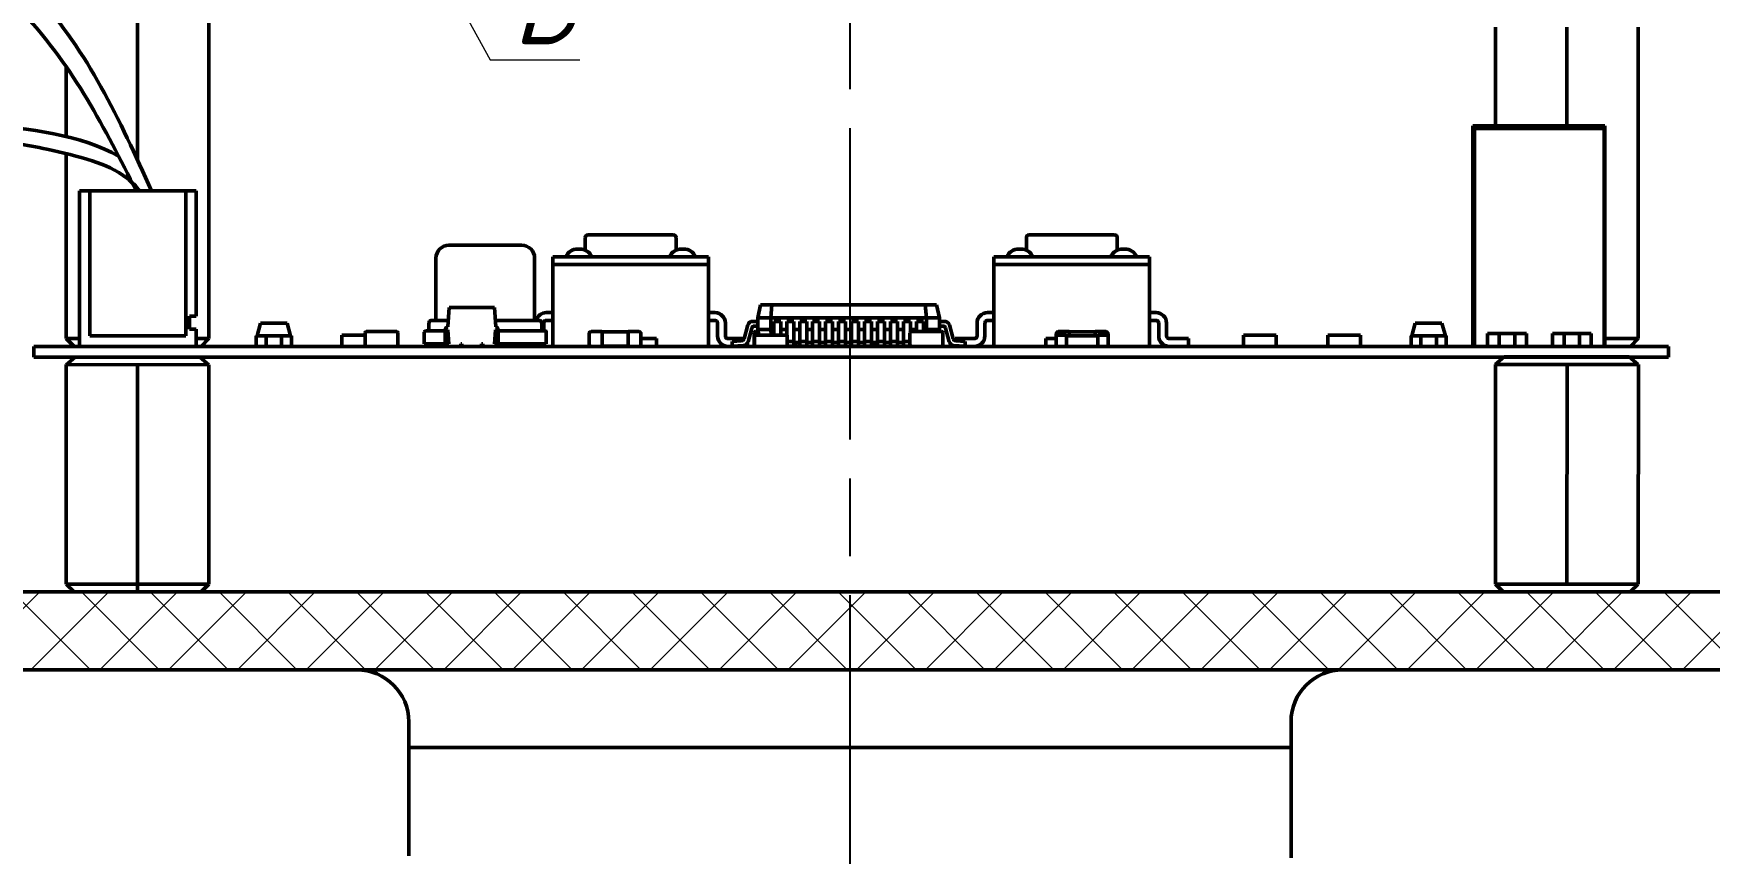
# Model space of a CAD drawing. Header units: inches. Extents: x -14 to 5184, y -66 to 1689.
# Drawn here: x 2656.2 to 2720.8, y 699.7 to 731.3 of the extents above; entities that cross this region are included whole.
import ezdxf
from ezdxf import colors
from ezdxf.entities.mleader import LeaderData, LeaderLine
from ezdxf.math import Vec2, Vec3

# ---------------------------------------------------------------- set-up
doc = ezdxf.new("R2010")
doc.units = ezdxf.units.IN
doc.header["$MEASUREMENT"] = 0
doc.linetypes.add('ACAD_ISO08W100', pattern=[36, 24, -3, 6, -3])
for name, color, linetype, lineweight in [('Видимые тонкие (ГОСТ)', 7, 'Continuous', 25), ('Видимый контур (ГОСТ)', 7, 'Continuous', 50), ('Осевая линия (ГОСТ)', 7, 'ACAD_ISO08W100', 25), ('Размер (ГОСТ)', 7, 'Continuous', 25), ('Штриховка (ГОСТ)', 7, 'Continuous', 18)]:
    doc.layers.add(name, color=color, linetype=linetype, lineweight=lineweight)
doc.styles.add('Standart 3.0', font='gost_b.ttf', dxfattribs={"oblique": 15, "height": 3})
doc.dimstyles.new('Обычный (ГОСТ)', dxfattribs={"dimscale": 0.5, "dimtxt": 3.5, "dimasz": 3.5, "dimexe": 1, "dimexo": 0, "dimgap": 0.5, "dimtad": 1, "dimrnd": 1e-08, "dimtxsty": 'Standart 3.0', "dimblk": 'Filled-1', "dimblk1": 'Filled-1', "dimblk2": 'Filled-1', "dimcen": 0.09, "dimdle": 15, "dimclrd": 256, "dimclre": 256, "dimclrt": 256, "dimazin": 2, "dimtfac": 0.714286, "dimtmove": 0, "dimatfit": 3, "dimfxl": 1, "dimtolj": 1, "dimlwd": 25, "dimlwe": 25, "dimarcsym": 0})

# ---------------------------------------------------------------- blocks, each defined once
blk = doc.blocks.new('Filled-1')
at = {"color": 0}
for p, q in [((0, 0), (-1, 0.143)), ((-1, 0.143), (-1, -0.143)), ((-1, 0), (0, 0)), ((-1, -0.143), (0, 0))]:
    blk.add_line(p, q, dxfattribs=at)
at = {"color": 0, "flags": 128}
blk.add_lwpolyline([(-1, -0.143), (0, 0), (-1, 0.143), (-1, -0.143)], dxfattribs=at)
at = {"color": 0}
blk.add_solid([(-1, -0.143), (0, 0), (-1, 0.143), (-1, -0.143)], dxfattribs=at)
blk = doc.blocks.new('*D135')
at = {"layer": 'Размер (ГОСТ)', "lineweight": 25, "ltscale": 0.5, "transparency": 16777216}
for p, q in [((2677.696, 772.71), (2557.328, 772.71)), ((2557.828, 669.57), (2557.828, 770.96)), ((2677.696, 667.82), (2557.328, 667.82))]:
    blk.add_line(p, q, dxfattribs=at)
at = {"layer": 'Размер (ГОСТ)', "lineweight": 25, "ltscale": 0.5, "transparency": 16777216, "xscale": 1.75, "yscale": 1.75, "zscale": 1.75}
for p, rotation in [((2557.828, 772.71), 90), ((2557.828, 667.82), 270)]:
    blk.add_blockref('Filled-1', p, dxfattribs=dict(at, rotation=rotation))
at = {"layer": 'Размер (ГОСТ)', "ltscale": 0.5, "transparency": 16777216, "insert": (2555.775, 720.265), "char_height": 3, "attachment_point": 5, "rotation": 90, "style": 'Standart 3.0'}
blk.add_mtext('\\A1;{\\fGOST type B|b0|i0|c204|p0;105}%%P{\\fGOST type B|b0|i0|c204|p0;0,2}', dxfattribs=at)

msp = doc.modelspace()

# ---------------------------------------------------------------- hatches: boundary and pattern name
at = {"layer": 'Штриховка (ГОСТ)', "ltscale": 0.5}
h = msp.add_hatch(dxfattribs=at)
h.set_pattern_fill('ANSI37', color=256, scale=15)
h.set_pattern_definition([(45, (-764.6716, -51.7324), (-1.3258252, 1.3258252), []), (135, (-764.6716, -51.7324), (-1.3258252, -1.3258252), [])])
edge = h.paths.add_edge_path()
edge.add_spline(control_points=[(2640.9551, 706.8202), (2640.786, 707.139), (2640.2853, 708.1094), (2640.8354, 709.1323), (2641.2053, 709.8202)], knot_values=[0, 0, 0, 0, 1.0405307, 3.1768806, 3.1768806, 3.1768806, 3.1768806], degree=3, periodic=0)
edge.add_line((2641.2053, 709.8202), (2639.599, 709.8202))
edge.add_line((2639.599, 709.8202), (2625.6968, 709.8202))
edge.add_line((2625.6968, 709.8202), (2625.6968, 721.3202))
edge.add_line((2625.6968, 721.3202), (2622.8787, 721.3202))
edge.add_line((2622.8787, 721.3202), (2622.8787, 720.3751))
edge.add_line((2622.8787, 720.3751), (2622.6968, 720.3751))
edge.add_line((2622.6968, 720.3751), (2622.6968, 706.8202))
edge.add_line((2622.6968, 706.8202), (2623.0164, 706.8202))
edge.add_ellipse((2623.4569, 703.8527), major_axis=(0.5083, 2.9567), ratio=0.9999874, start_angle=9.807636, end_angle=18.197853, ccw=False)
edge.add_line((2623.4541, 706.8527), (2633.2041, 706.8618))
edge.add_line((2633.2041, 706.8618), (2639.599, 706.8202))
edge.add_line((2639.599, 706.8202), (2640.9551, 706.8202))
edge = h.paths.add_edge_path()
edge.add_line((2752.6968, 744.8053), (2749.6968, 744.8053))
edge.add_line((2749.6968, 744.8053), (2749.6968, 709.8202))
edge.add_line((2749.6968, 709.8202), (2651.1901, 709.8202))
edge.add_line((2651.1901, 709.8202), (2649.1853, 709.8202))
edge.add_spline(control_points=[(2649.1853, 709.8202), (2649.2533, 709.6937), (2649.3214, 709.5672), (2649.3864, 709.4408)], knot_values=[0, 0, 0, 0, 0.3929016, 0.3929016, 0.3929016, 0.3929016], degree=3, periodic=0)
edge.add_spline(control_points=[(2649.3864, 709.4408), (2649.4841, 709.2513), (2649.575, 709.0621), (2649.6494, 708.8737)], knot_values=[0.3929016, 0.3929016, 0.3929016, 0.3929016, 0.982254, 0.982254, 0.982254, 0.982254], degree=3, periodic=0)
edge.add_spline(control_points=[(2649.7201, 708.6785), (2649.6988, 708.7435), (2649.6751, 708.8085), (2649.6494, 708.8737)], knot_values=[0.982254, 0.982254, 0.982254, 0.982254, 1.1861158, 1.1861158, 1.1861158, 1.1861158], degree=3, periodic=0)
edge.add_spline(control_points=[(2649.7201, 708.6785), (2649.7399, 708.6183), (2649.7576, 708.5582), (2649.7729, 708.4982)], knot_values=[1.1861158, 1.1861158, 1.1861158, 1.1861158, 1.3751556, 1.3751556, 1.3751556, 1.3751556], degree=3, periodic=0)
edge.add_spline(control_points=[(2649.7729, 708.4982), (2649.7875, 708.4412), (2649.7998, 708.3844), (2649.8098, 708.3276)], knot_values=[1.3751556, 1.3751556, 1.3751556, 1.3751556, 1.5546526, 1.5546526, 1.5546526, 1.5546526], degree=3, periodic=0)
edge.add_spline(control_points=[(2649.8258, 708.2185), (2649.8215, 708.2548), (2649.8161, 708.2912), (2649.8098, 708.3276)], knot_values=[1.5546526, 1.5546526, 1.5546526, 1.5546526, 1.6698318, 1.6698318, 1.6698318, 1.6698318], degree=3, periodic=0)
edge.add_spline(control_points=[(2649.8344, 708.1257), (2649.8323, 708.1566), (2649.8295, 708.1876), (2649.8258, 708.2185)], knot_values=[1.6698318, 1.6698318, 1.6698318, 1.6698318, 1.768117, 1.768117, 1.768117, 1.768117], degree=3, periodic=0)
edge.add_spline(control_points=[(2649.838, 708.0333), (2649.8376, 708.064), (2649.8364, 708.0949), (2649.8344, 708.1257)], knot_values=[1.768117, 1.768117, 1.768117, 1.768117, 1.8662827, 1.8662827, 1.8662827, 1.8662827], degree=3, periodic=0)
edge.add_spline(control_points=[(2649.8363, 707.9411), (2649.8378, 707.9718), (2649.8383, 708.0025), (2649.838, 708.0333)], knot_values=[1.8662827, 1.8662827, 1.8662827, 1.8662827, 1.9643858, 1.9643858, 1.9643858, 1.9643858], degree=3, periodic=0)
edge.add_spline(control_points=[(2649.8291, 707.849), (2649.8324, 707.8797), (2649.8348, 707.9104), (2649.8363, 707.9411)], knot_values=[1.9643858, 1.9643858, 1.9643858, 1.9643858, 2.0627335, 2.0627335, 2.0627335, 2.0627335], degree=3, periodic=0)
edge.add_spline(control_points=[(2649.8164, 707.7594), (2649.8176, 707.7664), (2649.8226, 707.7962), (2649.8266, 707.8261), (2649.8291, 707.849)], knot_values=[2.0627335, 2.0627335, 2.0627335, 2.0627335, 2.0851532, 2.1587696, 2.1587696, 2.1587696, 2.1587696], degree=3, periodic=0)
edge.add_spline(control_points=[(2649.7972, 707.6662), (2649.8046, 707.6972), (2649.811, 707.7283), (2649.8164, 707.7594)], knot_values=[2.1587696, 2.1587696, 2.1587696, 2.1587696, 2.2588995, 2.2588995, 2.2588995, 2.2588995], degree=3, periodic=0)
edge.add_spline(control_points=[(2649.7972, 707.6662), (2649.7882, 707.6279), (2649.7777, 707.5897), (2649.7659, 707.5515)], knot_values=[2.2588995, 2.2588995, 2.2588995, 2.2588995, 2.3826602, 2.3826602, 2.3826602, 2.3826602], degree=3, periodic=0)
edge.add_spline(control_points=[(2649.7659, 707.5515), (2649.7497, 707.4988), (2649.7312, 707.4462), (2649.7108, 707.3937)], knot_values=[2.3826602, 2.3826602, 2.3826602, 2.3826602, 2.5533905, 2.5533905, 2.5533905, 2.5533905], degree=3, periodic=0)
edge.add_spline(control_points=[(2649.7108, 707.3937), (2649.6899, 707.3398), (2649.667, 707.2861), (2649.6427, 707.2324)], knot_values=[2.5533905, 2.5533905, 2.5533905, 2.5533905, 2.7284314, 2.7284314, 2.7284314, 2.7284314], degree=3, periodic=0)
edge.add_spline(control_points=[(2649.6427, 707.2324), (2649.6125, 707.1658), (2649.5801, 707.0993), (2649.5464, 707.0329)], knot_values=[2.7284314, 2.7284314, 2.7284314, 2.7284314, 2.9454271, 2.9454271, 2.9454271, 2.9454271], degree=3, periodic=0)
edge.add_spline(control_points=[(2649.5464, 707.0329), (2649.5105, 706.962), (2649.4731, 706.8911), (2649.4355, 706.8202)], knot_values=[2.9454271, 2.9454271, 2.9454271, 2.9454271, 3.1768806, 3.1768806, 3.1768806, 3.1768806], degree=3, periodic=0)
edge.add_line((2649.4355, 706.8202), (2651.1901, 706.8202))
edge.add_line((2651.1901, 706.8202), (2722.4055, 706.8202))
edge.add_line((2722.4055, 706.8202), (2722.4055, 706.8316))
edge.add_line((2722.4055, 706.8316), (2732.1555, 706.8336))
edge.add_line((2732.1555, 706.8336), (2742.1555, 706.8271))
edge.add_line((2742.1555, 706.8271), (2742.1555, 706.8356))
edge.add_line((2742.1555, 706.8356), (2751.9055, 706.8375))
edge.add_line((2751.9055, 706.8375), (2752.6968, 706.8202))
edge.add_line((2752.6968, 706.8202), (2752.6968, 744.8053))

# ---------------------------------------------------------------- linework, layer by layer
at = {"layer": 'Видимые тонкие (ГОСТ)', "ltscale": 0.5}
msp.add_line((2712.9107, 718.8843), (2717.7268, 718.8843), dxfattribs=at)
at = {"layer": 'Видимый контур (ГОСТ)'}
for p, q in [((2660.2493, 742.6885), (2660.2493, 731.2885)), ((2662.9993, 740.9739), (2662.9993, 731.2885)), ((2660.2493, 731.2885), (2660.2493, 726.4607)), ((2662.9993, 731.2885), (2662.9993, 719.5885)), ((2712.5737, 731.5885), (2712.5737, 727.6885)), ((2715.3237, 731.5885), (2715.3237, 727.6885)), ((2718.0737, 731.5885), (2718.0737, 719.5885)), ((2657.4993, 730.0654), (2657.4993, 727.3764)), ((2711.7093, 727.7885), (2716.7893, 727.7885)), ((2711.7093, 727.7885), (2711.7093, 719.2885)), ((2711.7692, 727.6885), (2714.2692, 727.6885)), ((2711.7692, 719.2885), (2711.7692, 727.6885)), ((2714.2693, 727.6885), (2716.7693, 727.6885)), ((2716.7693, 727.6885), (2716.7693, 719.2885)), ((2716.7893, 727.7885), (2716.7893, 719.2885)), ((2657.4993, 726.719), (2657.4993, 719.5885)), ((2658.0056, 719.2885), (2658.0056, 725.2885)), ((2658.0056, 725.2885), (2658.4056, 725.2885)), ((2658.4056, 725.2885), (2658.4056, 719.6885)), ((2661.2211, 725.2885), (2658.4056, 725.2885)), ((2662.1056, 725.2885), (2661.2211, 725.2885)), ((2662.1056, 725.2885), (2662.5056, 725.2885)), ((2662.1056, 719.6885), (2662.1056, 725.2885)), ((2662.5056, 725.2885), (2662.5056, 720.4568)), ((2677.4993, 722.9931), (2677.4993, 723.4885)), ((2677.5993, 723.5885), (2680.8993, 723.5885)), ((2680.9993, 722.9931), (2680.9993, 723.4885)), ((2694.4993, 722.9931), (2694.4993, 723.4885)), ((2694.5993, 723.5885), (2697.8993, 723.5885)), ((2697.9993, 722.9931), (2697.9993, 723.4885)), ((2672.334, 723.1885), (2672.2481, 723.1885)), ((2672.4471, 723.1885), (2672.334, 723.1885)), ((2672.6069, 723.1885), (2672.4472, 723.1885)), ((2672.8019, 723.1885), (2672.6069, 723.1885)), ((2673.0224, 723.1885), (2672.802, 723.1885)), ((2673.4731, 723.1885), (2673.0224, 723.1885)), ((2673.4731, 723.1885), (2673.8231, 723.1885)), ((2674.2739, 723.1885), (2673.8231, 723.1885)), ((2674.4927, 723.1885), (2674.2739, 723.1885)), ((2674.6893, 723.1885), (2674.4926, 723.1885)), ((2674.8479, 723.1885), (2674.6893, 723.1885)), ((2674.9622, 723.1885), (2674.8479, 723.1885)), ((2675.0481, 723.1885), (2674.9622, 723.1885)), ((2676.3993, 722.7385), (2676.2493, 722.7385)), ((2676.2493, 722.7385), (2676.2493, 722.4385)), ((2676.3993, 722.7385), (2682.0993, 722.7385)), ((2677.2076, 723.0385), (2677.2911, 723.0385)), ((2681.2076, 723.0385), (2681.2911, 723.0385)), ((2682.2493, 722.7385), (2682.0993, 722.7385)), ((2682.2493, 722.7385), (2682.2493, 722.4385)), ((2693.3993, 722.7385), (2693.2493, 722.7385)), ((2693.2493, 722.7385), (2693.2493, 722.4385)), ((2693.3993, 722.7385), (2699.0993, 722.7385)), ((2694.2076, 723.0385), (2694.2911, 723.0385)), ((2698.2076, 723.0385), (2698.2911, 723.0385)), ((2699.2493, 722.7385), (2699.0993, 722.7385)), ((2699.2493, 722.7385), (2699.2493, 722.4385)), ((2671.7481, 722.6885), (2671.7481, 720.2885)), ((2675.5481, 722.6885), (2675.5481, 720.2885)), ((2676.2493, 722.4385), (2676.3993, 722.4385)), ((2676.2493, 719.2885), (2676.2493, 722.4385)), ((2676.3993, 722.4385), (2676.2493, 722.4385)), ((2682.0993, 722.4385), (2676.3993, 722.4385)), ((2676.3993, 722.4385), (2682.0993, 722.4385)), ((2682.0993, 722.4385), (2682.2493, 722.4385)), ((2682.2493, 722.4385), (2682.0993, 722.4385)), ((2682.2493, 722.4385), (2682.2493, 719.2885)), ((2693.2493, 722.4385), (2693.3993, 722.4385)), ((2693.2493, 719.2885), (2693.2493, 722.4385)), ((2693.3993, 722.4385), (2693.2493, 722.4385)), ((2699.0993, 722.4385), (2693.3993, 722.4385)), ((2693.3993, 722.4385), (2699.0993, 722.4385)), ((2699.0993, 722.4385), (2699.2493, 722.4385)), ((2699.2493, 722.4385), (2699.0993, 722.4385)), ((2699.2493, 722.4385), (2699.2493, 719.2885)), ((2672.1992, 720.0385), (2672.2516, 720.7885)), ((2672.2516, 720.7885), (2673.4967, 720.7885)), ((2673.4967, 720.7885), (2673.9967, 720.7885)), ((2673.9967, 720.7885), (2674.0492, 720.0385)), ((2684.2544, 720.8885), (2684.1481, 720.3885)), ((2684.2544, 720.8885), (2684.6921, 720.8885)), ((2684.6921, 720.8885), (2684.6481, 720.3885)), ((2684.6921, 720.8885), (2690.6041, 720.8885)), ((2690.6041, 720.8885), (2691.0418, 720.8885)), ((2690.6041, 720.8885), (2690.6481, 720.3885)), ((2691.1481, 720.3885), (2691.0418, 720.8885)), ((2662.2497, 720.4568), (2662.2497, 719.9495)), ((2662.5056, 720.4568), (2662.2497, 720.4568)), ((2664.8519, 719.6985), (2664.9832, 720.1885)), ((2666.0153, 720.1885), (2664.9832, 720.1885)), ((2666.0153, 720.1885), (2666.1466, 719.6985)), ((2671.4731, 720.1885), (2671.4731, 719.8885)), ((2671.7064, 720.2885), (2671.5731, 720.2885)), ((2671.8821, 720.2885), (2671.7064, 720.2885)), ((2672.1296, 720.2885), (2671.8822, 720.2885)), ((2672.2166, 720.2885), (2672.1296, 720.2885)), ((2674.5222, 720.2885), (2674.0317, 720.2885)), ((2674.8621, 720.2885), (2674.5222, 720.2885)), ((2675.1666, 720.2885), (2674.8619, 720.2885)), ((2675.413, 720.2885), (2675.1666, 720.2885)), ((2675.5898, 720.2885), (2675.4129, 720.2885)), ((2675.8231, 720.1885), (2675.8231, 719.8885)), ((2675.8993, 720.1885), (2675.8993, 719.8885)), ((2675.9993, 720.5885), (2676.2493, 720.5885)), ((2675.9993, 720.2885), (2676.2493, 720.2885)), ((2682.4993, 720.5885), (2682.2493, 720.5885)), ((2682.2493, 720.2885), (2682.4993, 720.2885)), ((2682.5993, 720.1885), (2682.5993, 719.6885)), ((2682.8993, 719.6885), (2682.8993, 720.1885)), ((2683.9474, 720.2535), (2684.1481, 720.2535)), ((2684.1481, 719.9385), (2684.1481, 720.3885)), ((2684.6481, 720.3885), (2684.1481, 720.3885)), ((2684.6481, 719.9385), (2684.6481, 720.3885)), ((2690.6481, 720.3885), (2684.6481, 720.3885)), ((2685.0331, 720.2535), (2684.7631, 720.2535)), ((2684.7631, 720.1126), (2684.7631, 720.2535)), ((2685.0331, 720.1131), (2685.0331, 720.2535)), ((2685.5331, 720.2535), (2685.2631, 720.2535)), ((2685.2631, 720.1126), (2685.2631, 720.2535)), ((2685.5331, 720.1131), (2685.5331, 720.2535)), ((2686.0331, 720.2535), (2685.7631, 720.2535)), ((2685.7631, 720.1126), (2685.7631, 720.2535)), ((2686.0331, 720.1131), (2686.0331, 720.2535)), ((2686.5331, 720.2535), (2686.2631, 720.2535)), ((2686.2631, 720.113), (2686.2631, 720.2535)), ((2686.5331, 720.113), (2686.5331, 720.2535)), ((2687.0331, 720.2535), (2686.7631, 720.2535)), ((2686.7631, 720.1126), (2686.7631, 720.2535)), ((2687.0331, 720.1131), (2687.0331, 720.2535)), ((2687.5331, 720.2535), (2687.2631, 720.2535)), ((2687.2631, 720.1126), (2687.2631, 720.2535)), ((2687.5331, 720.1131), (2687.5331, 720.2535)), ((2688.0331, 720.2535), (2687.7631, 720.2535)), ((2687.7631, 720.1126), (2687.7631, 720.2535)), ((2688.0331, 720.1131), (2688.0331, 720.2535)), ((2688.5331, 720.2535), (2688.2631, 720.2535)), ((2688.2631, 720.1126), (2688.2631, 720.2535)), ((2688.5331, 720.1131), (2688.5331, 720.2535)), ((2689.0331, 720.2535), (2688.7631, 720.2535)), ((2688.7631, 720.1126), (2688.7631, 720.2535)), ((2689.0331, 720.113), (2689.0331, 720.2535)), ((2689.5331, 720.2535), (2689.2631, 720.2535)), ((2689.2631, 720.1126), (2689.2631, 720.2535)), ((2689.5331, 720.1131), (2689.5331, 720.2535)), ((2690.0331, 720.2535), (2689.7631, 720.2535)), ((2689.7631, 720.1126), (2689.7631, 720.2535)), ((2690.0331, 720.1131), (2690.0331, 720.2535)), ((2690.5331, 720.2535), (2690.2631, 720.2535)), ((2690.2631, 720.1126), (2690.2631, 720.2535)), ((2690.5331, 720.1126), (2690.5331, 720.2535)), ((2690.6481, 719.9385), (2690.6481, 720.3885)), ((2691.1481, 720.3885), (2690.6481, 720.3885)), ((2691.1481, 719.9385), (2691.1481, 720.3885)), ((2691.1481, 720.2535), (2691.3487, 720.2535)), ((2692.5993, 720.1885), (2692.5993, 719.6885)), ((2692.8993, 720.1885), (2692.8993, 719.6885)), ((2692.9993, 720.5885), (2693.2493, 720.5885)), ((2692.9993, 720.2885), (2693.2493, 720.2885)), ((2699.4993, 720.5885), (2699.2493, 720.5885)), ((2699.2493, 720.2885), (2699.4993, 720.2885)), ((2699.5993, 720.1885), (2699.5993, 719.6885)), ((2699.8993, 719.6885), (2699.8993, 720.1885)), ((2709.3519, 719.6985), (2709.4832, 720.1885)), ((2710.5153, 720.1885), (2709.4832, 720.1885)), ((2710.5153, 720.1885), (2710.6466, 719.6985)), ((2657.7993, 719.2885), (2657.4993, 719.5885)), ((2658.0056, 719.5885), (2657.4993, 719.5885)), ((2658.4056, 719.6885), (2662.1056, 719.6885)), ((2662.2497, 719.9495), (2662.5056, 719.9495)), ((2662.5056, 719.9495), (2662.5056, 719.2885)), ((2662.9993, 719.5885), (2662.5056, 719.5885)), ((2662.6993, 719.2885), (2662.9993, 719.5885)), ((2664.8243, 719.6885), (2665.1993, 719.6885)), ((2664.8243, 719.6885), (2664.8243, 719.2885)), ((2664.8493, 719.6885), (2664.8519, 719.6985)), ((2664.8743, 719.6985), (2664.8519, 719.6985)), ((2664.8743, 719.6885), (2664.8743, 719.6985)), ((2664.8743, 719.6985), (2665.2007, 719.6985)), ((2665.2007, 719.6885), (2665.1993, 719.6885)), ((2665.1993, 719.2885), (2665.1993, 719.6885)), ((2665.7978, 719.6985), (2665.2007, 719.6985)), ((2665.2007, 719.6985), (2665.2007, 719.6885)), ((2665.7978, 719.6985), (2666.1243, 719.6985)), ((2665.7978, 719.6885), (2665.7978, 719.6985)), ((2665.7993, 719.6885), (2665.7978, 719.6885)), ((2665.7993, 719.6885), (2666.1743, 719.6885)), ((2665.7993, 719.6885), (2665.7993, 719.2885)), ((2666.1466, 719.6985), (2666.1243, 719.6985)), ((2666.1243, 719.6885), (2666.1243, 719.6985)), ((2666.1466, 719.6985), (2666.1493, 719.6885)), ((2666.1743, 719.6885), (2666.1743, 719.2885)), ((2668.1192, 719.7185), (2669.013, 719.7185)), ((2668.1192, 719.7185), (2668.1192, 719.2885)), ((2669.013, 719.3385), (2669.013, 719.8085)), ((2669.063, 719.8585), (2670.233, 719.8585)), ((2670.283, 719.8085), (2670.283, 719.3385)), ((2671.2981, 719.8385), (2671.2981, 719.3885)), ((2671.3797, 719.8885), (2671.3481, 719.8885)), ((2671.4799, 719.8885), (2671.4193, 719.8885)), ((2671.6326, 719.8885), (2671.5486, 719.8885)), ((2671.7981, 719.8885), (2672.0992, 719.8885)), ((2672.0992, 719.4135), (2672.0992, 719.9135)), ((2672.1993, 720.036), (2672.1992, 720.0385)), ((2672.1992, 719.9135), (2672.1992, 719.4135)), ((2672.1992, 719.8885), (2672.2096, 719.8885)), ((2672.2446, 719.3885), (2672.2066, 719.9314)), ((2674.0417, 719.9314), (2674.0037, 719.3885)), ((2674.0492, 719.8885), (2674.0387, 719.8885)), ((2674.0481, 719.4063), (2674.0481, 719.6885)), ((2674.0492, 719.6885), (2674.0481, 719.6885)), ((2674.0492, 720.0385), (2674.049, 720.036)), ((2674.0492, 719.4135), (2674.0492, 719.9135)), ((2674.1492, 719.9135), (2674.1492, 719.4135)), ((2674.2675, 719.8885), (2674.1492, 719.8885)), ((2674.2675, 719.8885), (2675.4981, 719.8885)), ((2675.6637, 719.8885), (2675.4981, 719.8885)), ((2675.8163, 719.8885), (2675.741, 719.8885)), ((2675.9165, 719.8885), (2675.8726, 719.8885)), ((2675.9981, 719.3885), (2675.9981, 719.8385)), ((2677.648, 719.3685), (2677.648, 719.7785)), ((2677.728, 719.8585), (2678.138, 719.8585)), ((2678.148, 719.8082), (2678.148, 719.8485)), ((2678.148, 719.8485), (2679.148, 719.8485)), ((2678.148, 719.8085), (2678.148, 719.7985)), ((2678.148, 719.7985), (2678.148, 719.3485)), ((2679.148, 719.8085), (2679.148, 719.8485)), ((2679.148, 719.7985), (2679.148, 719.8085)), ((2679.148, 719.7985), (2679.148, 719.3485)), ((2679.158, 719.8585), (2679.568, 719.8585)), ((2679.648, 719.7785), (2679.648, 719.3685)), ((2679.648, 719.5885), (2680.2493, 719.5885)), ((2680.2493, 719.2885), (2680.2493, 719.5885)), ((2683.6224, 719.5885), (2682.9993, 719.5885)), ((2683.1581, 719.4795), (2683.5214, 719.5017)), ((2683.6208, 719.5828), (2683.764, 720.113)), ((2683.9178, 719.9922), (2683.7759, 719.4665)), ((2684.0132, 719.3385), (2684.0132, 719.8085)), ((2685.2783, 719.7185), (2684.0183, 719.7185)), ((2684.0183, 719.2885), (2684.0183, 719.7185)), ((2684.1481, 720.0735), (2684.024, 720.0735)), ((2684.0632, 719.8585), (2684.1651, 719.8585)), ((2684.1481, 719.9385), (2684.6481, 719.9385)), ((2684.1949, 719.7185), (2684.1481, 719.9385)), ((2684.6481, 719.9385), (2684.7631, 719.9385)), ((2684.6481, 719.9385), (2684.6675, 719.7185)), ((2684.7631, 720.113), (2684.7631, 719.7185)), ((2685.0331, 719.7185), (2685.0331, 720.113)), ((2685.0331, 719.9385), (2685.2631, 719.9385)), ((2685.2631, 720.113), (2685.2631, 719.7185)), ((2685.2783, 719.2885), (2685.2783, 719.7185)), ((2685.5331, 719.5828), (2685.5331, 720.113)), ((2685.5331, 719.9385), (2685.7631, 719.9385)), ((2685.5331, 719.5828), (2685.5331, 719.5017)), ((2685.5331, 719.4795), (2685.5331, 719.5017)), ((2685.7631, 720.113), (2685.7631, 719.5828)), ((2685.7631, 719.583), (2685.7631, 719.5017)), ((2685.7631, 719.5017), (2685.7631, 719.4795)), ((2686.0331, 719.5828), (2686.0331, 720.113)), ((2686.0331, 719.9385), (2686.2631, 719.9385)), ((2686.0331, 719.5828), (2686.0331, 719.5017)), ((2686.0331, 719.4795), (2686.0331, 719.5017)), ((2686.2631, 720.113), (2686.2631, 719.5828)), ((2686.2631, 719.583), (2686.2631, 719.5017)), ((2686.2631, 719.5017), (2686.2631, 719.4795)), ((2686.5331, 719.5828), (2686.5331, 720.113)), ((2686.5331, 719.9385), (2686.7631, 719.9385)), ((2686.5331, 719.5828), (2686.5331, 719.5017)), ((2686.5331, 719.4795), (2686.5331, 719.5017)), ((2686.7631, 720.113), (2686.7631, 719.5828)), ((2686.7631, 719.5832), (2686.7631, 719.5017)), ((2686.7631, 719.5017), (2686.7631, 719.4795)), ((2687.0331, 719.5828), (2687.0331, 720.113)), ((2687.0331, 719.9385), (2687.2631, 719.9385)), ((2687.0331, 719.5828), (2687.0331, 719.5017)), ((2687.0331, 719.4795), (2687.0331, 719.5017)), ((2687.2631, 720.113), (2687.2631, 719.5828)), ((2687.2631, 719.5832), (2687.2631, 719.5017)), ((2687.2631, 719.5017), (2687.2631, 719.4795)), ((2687.5331, 719.5828), (2687.5331, 720.113)), ((2687.5331, 719.9385), (2687.7631, 719.9385)), ((2687.5331, 719.5828), (2687.5331, 719.5017)), ((2687.5331, 719.4795), (2687.5331, 719.5017)), ((2687.7631, 720.113), (2687.7631, 719.5828)), ((2687.7631, 719.5832), (2687.7631, 719.5017)), ((2687.7631, 719.5017), (2687.7631, 719.4795)), ((2688.0331, 719.5828), (2688.0331, 720.113)), ((2688.0331, 719.9385), (2688.2631, 719.9385)), ((2688.0331, 719.5828), (2688.0331, 719.5017)), ((2688.0331, 719.4795), (2688.0331, 719.5017)), ((2688.2631, 720.113), (2688.2631, 719.5828)), ((2688.2631, 719.5832), (2688.2631, 719.5017)), ((2688.2631, 719.5017), (2688.2631, 719.4795)), ((2688.5331, 719.5828), (2688.5331, 720.113)), ((2688.5331, 719.9385), (2688.7631, 719.9385)), ((2688.5331, 719.5828), (2688.5331, 719.5017)), ((2688.5331, 719.4795), (2688.5331, 719.5017)), ((2688.7631, 720.113), (2688.7631, 719.5828)), ((2688.7631, 719.5832), (2688.7631, 719.5017)), ((2688.7631, 719.5017), (2688.7631, 719.4795)), ((2689.0331, 719.5828), (2689.0331, 720.113)), ((2689.0331, 719.9385), (2689.2631, 719.9385)), ((2689.0331, 719.5828), (2689.0331, 719.5017)), ((2689.0331, 719.4795), (2689.0331, 719.5017)), ((2689.2631, 720.113), (2689.2631, 719.5828)), ((2689.2631, 719.5832), (2689.2631, 719.5017)), ((2689.2631, 719.5017), (2689.2631, 719.4795)), ((2689.5331, 719.5828), (2689.5331, 720.113)), ((2689.5331, 719.9385), (2689.7631, 719.9385)), ((2689.5331, 719.5828), (2689.5331, 719.5017)), ((2689.5331, 719.4795), (2689.5331, 719.5017)), ((2689.7631, 720.113), (2689.7631, 719.5828)), ((2689.7631, 719.5832), (2689.7631, 719.5017)), ((2689.7631, 719.5017), (2689.7631, 719.4795)), ((2690.0133, 719.3385), (2690.0133, 719.8085)), ((2690.0331, 719.8483), (2690.0331, 720.113)), ((2690.0331, 719.9385), (2690.2631, 719.9385)), ((2690.0331, 719.8011), (2690.0331, 719.8011)), ((2690.0633, 719.8585), (2691.2333, 719.8585)), ((2690.2631, 720.113), (2690.2631, 719.8585)), ((2690.5331, 720.113), (2690.5331, 719.8585)), ((2690.5331, 719.9385), (2690.6481, 719.9385)), ((2690.6481, 719.9385), (2690.641, 719.8585)), ((2690.6481, 719.9385), (2691.1481, 719.9385)), ((2691.1481, 719.9385), (2691.1311, 719.8585)), ((2691.2722, 720.0735), (2691.1481, 720.0735)), ((2691.2833, 719.8085), (2691.2833, 719.3385)), ((2691.5203, 719.4665), (2691.3784, 719.9922)), ((2691.5322, 720.113), (2691.6753, 719.5828)), ((2692.4993, 719.5885), (2691.7493, 719.5885)), ((2691.7493, 719.5063), (2691.7493, 719.5885)), ((2691.7748, 719.5017), (2692.1381, 719.4795)), ((2695.2493, 719.5885), (2695.2493, 719.2885)), ((2695.2493, 719.5885), (2695.6482, 719.5885)), ((2696.0482, 719.7185), (2695.6482, 719.7185)), ((2695.6482, 719.7185), (2695.6482, 719.2885)), ((2695.6484, 719.7185), (2695.6484, 719.7785)), ((2695.7284, 719.8585), (2696.1384, 719.8585)), ((2696.0482, 719.2885), (2696.0482, 719.7185)), ((2696.0482, 719.6885), (2697.2482, 719.6885)), ((2696.1484, 719.8085), (2696.1484, 719.8485)), ((2696.1484, 719.8485), (2697.1484, 719.8485)), ((2696.1484, 719.8085), (2696.1484, 719.7985)), ((2696.1484, 719.7985), (2696.1484, 719.6885)), ((2697.1484, 719.8485), (2697.1484, 719.8085)), ((2697.1484, 719.7985), (2697.1484, 719.8085)), ((2697.1484, 719.7985), (2697.1484, 719.6885)), ((2697.1584, 719.8585), (2697.5684, 719.8585)), ((2697.6482, 719.7185), (2697.2482, 719.7185)), ((2697.2482, 719.7185), (2697.2482, 719.2885)), ((2697.6482, 719.2885), (2697.6482, 719.7185)), ((2697.6484, 719.7785), (2697.6484, 719.3685)), ((2700.7493, 719.5885), (2699.9993, 719.5885)), ((2700.7493, 719.2885), (2700.7493, 719.5885)), ((2704.1293, 719.7185), (2702.8693, 719.7185)), ((2702.8693, 719.2885), (2702.8693, 719.7185)), ((2704.1293, 719.2885), (2704.1293, 719.7185)), ((2706.1192, 719.7185), (2707.3792, 719.7185)), ((2706.1192, 719.7185), (2706.1192, 719.2885)), ((2707.3792, 719.7185), (2707.3792, 719.2885)), ((2709.3243, 719.6885), (2709.6993, 719.6885)), ((2709.3243, 719.6885), (2709.3243, 719.2885)), ((2709.3493, 719.6885), (2709.3519, 719.6985)), ((2709.3743, 719.6985), (2709.3519, 719.6985)), ((2709.3743, 719.6885), (2709.3743, 719.6985)), ((2709.3743, 719.6985), (2709.7007, 719.6985)), ((2709.7007, 719.6885), (2709.6993, 719.6885)), ((2709.6993, 719.2885), (2709.6993, 719.6885)), ((2710.2978, 719.6985), (2709.7007, 719.6985)), ((2709.7007, 719.6985), (2709.7007, 719.6885)), ((2710.2978, 719.6985), (2710.6243, 719.6985)), ((2710.2978, 719.6885), (2710.2978, 719.6985)), ((2710.2993, 719.6885), (2710.2978, 719.6885)), ((2710.2993, 719.6885), (2710.6743, 719.6885)), ((2710.2993, 719.6885), (2710.2993, 719.2885)), ((2710.6466, 719.6985), (2710.6243, 719.6985)), ((2710.6243, 719.6885), (2710.6243, 719.6985)), ((2710.6466, 719.6985), (2710.6493, 719.6885)), ((2710.6743, 719.6885), (2710.6743, 719.2885)), ((2712.2692, 719.7885), (2712.2692, 719.2885)), ((2713.7692, 719.7885), (2712.2692, 719.7885)), ((2712.7192, 719.7885), (2712.7192, 719.2885)), ((2713.3192, 719.2885), (2713.3192, 719.7885)), ((2713.7692, 719.2885), (2713.7692, 719.7885)), ((2714.7693, 719.7885), (2714.7693, 719.2885)), ((2716.2693, 719.7885), (2714.7693, 719.7885)), ((2715.2193, 719.7885), (2715.2193, 719.2885)), ((2715.8193, 719.2885), (2715.8193, 719.7885)), ((2716.2693, 719.2885), (2716.2693, 719.7885)), ((2718.0737, 719.5885), (2716.7893, 719.5885)), ((2717.7737, 719.2885), (2718.0737, 719.5885)), ((2656.2493, 719.2885), (2719.2493, 719.2885)), ((2656.2493, 718.877), (2656.2493, 719.2885)), ((2719.2493, 718.877), (2656.2493, 718.877)), ((2657.8367, 718.877), (2657.4903, 718.577)), ((2662.5056, 719.2885), (2658.0056, 719.2885)), ((2662.9993, 718.577), (2662.6528, 718.877)), ((2671.7981, 719.3885), (2671.2981, 719.3885)), ((2671.3643, 719.3385), (2671.3643, 719.3885)), ((2671.7981, 719.3885), (2672.1017, 719.3885)), ((2672.2242, 719.3885), (2672.2446, 719.3885)), ((2672.6992, 719.2885), (2672.2242, 719.2885)), ((2672.6992, 719.3885), (2672.6992, 719.2885)), ((2672.7492, 719.3885), (2672.6992, 719.3885)), ((2672.7492, 719.2885), (2672.7492, 719.3885)), ((2673.4992, 719.2885), (2672.7492, 719.2885)), ((2673.4992, 719.3885), (2673.4992, 719.2885)), ((2673.5492, 719.3885), (2673.4992, 719.3885)), ((2673.5492, 719.2885), (2673.5492, 719.3885)), ((2674.0242, 719.2885), (2673.5492, 719.2885)), ((2674.0037, 719.3885), (2674.0242, 719.3885)), ((2674.1466, 719.3885), (2674.1481, 719.3885)), ((2674.1481, 719.3973), (2674.1481, 719.3885)), ((2674.1481, 719.3885), (2675.4981, 719.3885)), ((2674.7493, 719.2885), (2674.7493, 719.3885)), ((2675.9981, 719.3885), (2675.4981, 719.3885)), ((2678.148, 719.3485), (2678.148, 719.3385)), ((2678.148, 719.3385), (2678.148, 719.2985)), ((2679.148, 719.2985), (2678.148, 719.2985)), ((2678.2493, 719.2985), (2678.2493, 719.2885)), ((2679.148, 719.3385), (2679.148, 719.3485)), ((2679.148, 719.3387), (2679.148, 719.2985)), ((2683.1581, 719.2991), (2683.1581, 719.4795)), ((2683.6041, 719.3264), (2683.1581, 719.2991)), ((2683.7493, 719.2885), (2683.7493, 719.4089)), ((2685.5331, 719.4795), (2685.2783, 719.4795)), ((2685.5331, 719.2991), (2685.2783, 719.2991)), ((2685.5331, 719.4795), (2685.5331, 719.2991)), ((2685.7631, 719.4385), (2685.5331, 719.4385)), ((2685.6193, 719.2885), (2685.6193, 719.4385)), ((2686.0331, 719.4795), (2685.7631, 719.4795)), ((2685.7631, 719.4795), (2685.7631, 719.2991)), ((2686.0331, 719.2991), (2685.7631, 719.2991)), ((2686.0331, 719.4795), (2686.0331, 719.2991)), ((2686.2631, 719.4385), (2686.0331, 719.4385)), ((2686.5331, 719.4795), (2686.2631, 719.4795)), ((2686.2631, 719.4795), (2686.2631, 719.2991)), ((2686.5331, 719.2991), (2686.2631, 719.2991)), ((2686.5331, 719.4795), (2686.5331, 719.2991)), ((2686.7631, 719.4385), (2686.5331, 719.4385)), ((2687.0331, 719.4795), (2686.7631, 719.4795)), ((2686.7631, 719.4795), (2686.7631, 719.2991)), ((2687.0331, 719.2991), (2686.7631, 719.2991)), ((2686.8793, 719.2885), (2686.8793, 719.2991)), ((2687.0331, 719.4795), (2687.0331, 719.2991)), ((2687.2631, 719.4385), (2687.0331, 719.4385)), ((2687.5331, 719.4795), (2687.2631, 719.4795)), ((2687.2631, 719.4795), (2687.2631, 719.2991)), ((2687.5331, 719.2991), (2687.2631, 719.2991)), ((2687.5331, 719.4795), (2687.5331, 719.2991)), ((2687.7631, 719.4385), (2687.5331, 719.4385)), ((2688.0331, 719.4795), (2687.7631, 719.4795)), ((2687.7631, 719.4795), (2687.7631, 719.2991)), ((2688.0331, 719.2991), (2687.7631, 719.2991)), ((2688.0331, 719.4795), (2688.0331, 719.2991)), ((2688.2631, 719.4385), (2688.0331, 719.4385)), ((2688.5331, 719.4795), (2688.2631, 719.4795)), ((2688.2631, 719.4795), (2688.2631, 719.2991)), ((2688.5331, 719.2991), (2688.2631, 719.2991)), ((2688.5331, 719.4795), (2688.5331, 719.2991)), ((2688.7631, 719.4385), (2688.5331, 719.4385)), ((2688.6143, 719.3385), (2688.6143, 719.4385)), ((2689.0331, 719.4795), (2688.7631, 719.4795)), ((2688.7631, 719.4795), (2688.7631, 719.2991)), ((2689.0331, 719.2991), (2688.7631, 719.2991)), ((2689.0331, 719.4795), (2689.0331, 719.2991)), ((2689.2631, 719.4385), (2689.0331, 719.4385)), ((2689.5331, 719.4795), (2689.2631, 719.4795)), ((2689.2631, 719.4795), (2689.2631, 719.2991)), ((2689.5331, 719.2991), (2689.2631, 719.2991)), ((2689.5331, 719.4795), (2689.5331, 719.2991)), ((2689.7631, 719.4385), (2689.5331, 719.4385)), ((2690.0133, 719.4795), (2689.7631, 719.4795)), ((2689.7631, 719.4795), (2689.7631, 719.2991)), ((2690.0325, 719.2991), (2689.7631, 719.2991)), ((2690.0331, 719.3459), (2690.0331, 719.3459)), ((2692.1381, 719.2991), (2691.6921, 719.3264)), ((2691.7493, 719.2885), (2691.7493, 719.3229)), ((2692.1381, 719.4795), (2692.1381, 719.2991)), ((2712.2692, 719.2885), (2711.7692, 719.2885)), ((2712.9107, 718.8843), (2712.5643, 718.5843)), ((2714.2692, 719.2885), (2713.7692, 719.2885)), ((2714.7693, 719.2885), (2714.2693, 719.2885)), ((2716.7693, 719.2885), (2716.2693, 719.2885)), ((2718.0733, 718.5843), (2717.7268, 718.8843)), ((2719.2493, 719.2885), (2719.2493, 718.877)), ((2662.9993, 718.577), (2657.4993, 718.5848)), ((2657.4993, 718.5848), (2657.4993, 710.1193)), ((2660.2493, 718.5809), (2660.2493, 709.8202)), ((2662.9993, 718.577), (2662.9993, 710.1202)), ((2718.0733, 718.5843), (2712.5733, 718.5921)), ((2712.5737, 718.5924), (2712.5737, 710.1202)), ((2715.3356, 718.5882), (2715.3237, 710.1202)), ((2718.0856, 718.5843), (2718.0737, 710.1202)), ((2651.1901, 709.8202), (2749.6968, 709.8202)), ((2657.4984, 710.1202), (2660.2484, 710.1202)), ((2657.4984, 710.1202), (2657.7984, 709.8202)), ((2660.2484, 709.8202), (2657.7984, 709.8202)), ((2662.9984, 710.1202), (2660.2484, 710.1202)), ((2660.2484, 709.8202), (2662.6984, 709.8202)), ((2662.9984, 710.1202), (2662.6984, 709.8202)), ((2712.5728, 710.1202), (2715.3228, 710.1202)), ((2712.5728, 710.1202), (2712.8728, 709.8202)), ((2715.3228, 709.8202), (2712.8728, 709.8202)), ((2718.0728, 710.1202), (2715.3228, 710.1202)), ((2715.3228, 709.8202), (2717.7728, 709.8202)), ((2718.0728, 710.1202), (2717.7728, 709.8202)), ((2752.6968, 706.8202), (2651.1901, 706.8202)), ((2670.6983, 699.6468), (2670.6983, 704.8202)), ((2704.6983, 704.8202), (2704.6983, 699.578)), ((2672.6983, 703.8202), (2670.6983, 703.8202)), ((2672.6983, 703.8202), (2702.6983, 703.8202)), ((2704.6983, 703.8202), (2702.6983, 703.8202))]:
    msp.add_line(p, q, dxfattribs=at)
at = {"layer": 'Видимый контур (ГОСТ)', "ltscale": 0.5}
for p, q in [((2657.7993, 719.2885), (2662.6993, 719.2885)), ((2657.8367, 718.877), (2662.6528, 718.877)), ((2712.9107, 718.8843), (2712.5643, 718.5843)), ((2717.7268, 718.8843), (2712.9107, 718.8843)), ((2712.9107, 718.8843), (2717.7268, 718.8843)), ((2716.7693, 719.2885), (2717.7737, 719.2885)), ((2717.7268, 718.8843), (2718.0733, 718.5843))]:
    msp.add_line(p, q, dxfattribs=at)
at = {"layer": 'Видимый контур (ГОСТ)'}
for centre, radius, start, end in [((2677.5993, 723.4885), 0.1, 90, 180), ((2680.8993, 723.4885), 0.1, 0, 90), ((2694.5993, 723.4885), 0.1, 90, 180), ((2697.8993, 723.4885), 0.1, 0, 90), ((2672.2481, 722.6885), 0.5, 90.000003, 180.000002), ((2675.0481, 722.6885), 0.5, 0.000002, 90.000003), ((2677.2076, 722.5385), 0.5, 90, 156.421822), ((2677.2911, 722.5385), 0.5, 23.578178, 90), ((2681.2076, 722.5385), 0.5, 90, 156.421822), ((2681.2911, 722.5385), 0.5, 23.578178, 90), ((2694.2076, 722.5385), 0.5, 90, 156.421822), ((2694.2911, 722.5385), 0.5, 23.578178, 90), ((2698.2076, 722.5385), 0.5, 90, 156.421822), ((2698.2911, 722.5385), 0.5, 23.578178, 90), ((2671.5731, 720.1885), 0.1, 90.000003, 180.000002), ((2675.9993, 720.1885), 0.4, 90, 165.522511), ((2675.7231, 720.1885), 0.1, 0.000002, 90.000003), ((2675.9993, 720.1885), 0.1, 90, 180), ((2682.4993, 720.1885), 0.4, 0, 90), ((2682.4993, 720.1885), 0.1, 0, 90), ((2683.9474, 720.0635), 0.19, 90, 164.890067), ((2691.3487, 720.0635), 0.19, 15.109933, 90), ((2692.9993, 720.1885), 0.4, 90, 180), ((2692.9993, 720.1885), 0.1, 90, 180), ((2699.4993, 720.1885), 0.4, 0, 90), ((2699.4993, 720.1885), 0.1, 0, 90), ((2669.063, 719.8085), 0.05, 90, 180), ((2670.233, 719.8085), 0.05, 0, 90), ((2671.3481, 719.8385), 0.05, 90.000003, 180.000002), ((2672.2242, 719.9135), 0.125, 101.455512, 180), ((2672.2242, 719.9135), 0.025, 134.449809, 180), ((2674.0242, 719.9135), 0.025, 0, 45.550191), ((2674.0242, 719.9135), 0.125, 0, 78.544488), ((2675.9481, 719.8385), 0.05, 0.000002, 90.000003), ((2677.728, 719.7785), 0.08, 89.999998, 179.999998), ((2678.138, 719.8485), 0.01, 0, 90), ((2679.158, 719.8485), 0.01, 90, 180), ((2679.568, 719.7785), 0.08, 359.999998, 89.999998), ((2682.9993, 719.6885), 0.4, 180, 270), ((2682.9993, 719.6885), 0.1, 180, 270), ((2683.5146, 719.6115), 0.11, 273.5, 344.890067), ((2684.024, 719.9635), 0.11, 90, 164.890067), ((2684.0632, 719.8085), 0.05, 90, 180), ((2690.0633, 719.8085), 0.05, 90, 180), ((2691.2333, 719.8085), 0.05, 0, 90), ((2691.2722, 719.9635), 0.11, 15.109933, 90), ((2691.7815, 719.6115), 0.11, 195.109933, 266.5), ((2692.4993, 719.6885), 0.4, 270, 0), ((2692.4993, 719.6885), 0.1, 270, 0), ((2695.7284, 719.7785), 0.08, 90, 180), ((2696.1384, 719.8485), 0.01, 0, 90), ((2697.1584, 719.8485), 0.01, 90, 180), ((2697.5684, 719.7785), 0.08, 0, 90), ((2699.9993, 719.6885), 0.4, 180, 270), ((2699.9993, 719.6885), 0.1, 180, 270), ((2669.063, 719.3385), 0.05, 180, 270), ((2670.233, 719.3385), 0.05, 270, 0), ((2671.4143, 719.3385), 0.05, 180, 270), ((2672.2242, 719.4135), 0.125, 180, 270), ((2672.2242, 719.4135), 0.025, 180, 270), ((2674.0242, 719.4135), 0.025, 270, 0), ((2674.0242, 719.4135), 0.125, 270, 0), ((2675.4993, 719.6885), 0.4, 270, 311.409589), ((2677.728, 719.3685), 0.08, 180.000002, 270.000002), ((2678.138, 719.2985), 0.01, 270, 0), ((2679.158, 719.2985), 0.01, 180, 270), ((2679.568, 719.3685), 0.08, 270.000002, 0.000002), ((2683.5925, 719.5161), 0.19, 273.5, 344.890067), ((2684.0632, 719.3385), 0.05, 180, 206.259815), ((2688.6643, 719.3385), 0.05, 180, 270), ((2689.8343, 719.3385), 0.05, 270, 308.057385), ((2690.0633, 719.3385), 0.05, 180, 270), ((2691.2333, 719.3385), 0.05, 270, 0), ((2691.7037, 719.5161), 0.19, 195.109933, 266.5), ((2697.5684, 719.3685), 0.08, 356.835137, 0), ((2668.6983, 704.8202), 2, 0, 90), ((2706.6983, 704.8202), 2, 90, 180)]:
    msp.add_arc(centre, radius, start, end, dxfattribs=at)
at = {"layer": 'Видимый контур (ГОСТ)', "ltscale": 0.5}
for points in [[(2660.1923, 725.2885), (2655.9002, 732.0591), (2648.3533, 740.6512), (2648.903, 745.0471), (2651.7519, 748.2441), (2654.4008, 749.1433), (2656.2379, 749.1433), (2656.2501, 749.1433)], [(2660.7796, 725.2885), (2658.8374, 729.2956), (2656.4, 732.7585), (2650.7523, 738.2534), (2649.2621, 741.8146), (2649.6527, 744.5975), (2653.3885, 748.1809), (2656.2379, 748.3652)]]:
    msp.add_spline(points, degree=3, dxfattribs=at)
for points, knots in [([(2659.5217, 726.6064), (2658.1318, 727.4413), (2653.3789, 728.0025), (2648.5802, 728.1456), (2643.7438, 728.2053), (2640.185, 728.1543), (2638.2468, 728.1445), (2637.3307, 728.1398)], [3.1057767, 3.1057767, 3.1057767, 3.1057767, 8.0248511, 14.1694865, 19.0787506, 22.1430835, 24.8892019, 24.8892019, 24.8892019, 24.8892019]), ([(2660.3229, 725.2885), (2660.1923, 725.4621), (2659.5956, 726.0282), (2658.4993, 726.4819), (2656.5659, 726.9535), (2654.3749, 727.3314), (2651.6765, 727.4368), (2648.4267, 727.6092), (2644.9527, 727.7029), (2641.5606, 727.6589), (2639.6765, 727.7806), (2638.3458, 727.6844), (2637.3234, 727.6251)], [1.1343632, 1.1343632, 1.1343632, 1.1343632, 1.775039, 3.4174805, 5.2314514, 7.6011242, 10.0933715, 13.3611063, 17.2771187, 20.6395323, 23.1096499, 23.8115101, 23.8115101, 23.8115101, 23.8115101])]:
    msp.add_open_spline(points, degree=3, knots=knots, dxfattribs=at)
at = {"layer": 'Видимый контур (ГОСТ)'}
for points in [[(2675.7231, 720.2885), (2675.7231, 720.2885), (2675.6811, 720.2885), (2675.5898, 720.2885)], [(2671.4799, 719.8885), (2671.5011, 719.8885), (2671.5241, 719.8885), (2671.5485, 719.8885)], [(2671.6326, 719.8885), (2671.687, 719.8885), (2671.7413, 719.8885), (2671.7981, 719.8885)], [(2675.8163, 719.8885), (2675.8377, 719.8885), (2675.8564, 719.8885), (2675.8726, 719.8885)], [(2675.9165, 719.8885), (2675.9384, 719.8885), (2675.9481, 719.8885), (2675.9481, 719.8885)]]:
    msp.add_open_spline(points, degree=3, dxfattribs=at)
for points in [[(2671.3797, 719.8885), (2671.3799, 719.8885), (2671.38, 719.8885), (2671.3802, 719.8885), (2671.3906, 719.8885), (2671.4037, 719.8885), (2671.4193, 719.8885)], [(2675.6637, 719.8885), (2675.6642, 719.8885), (2675.6646, 719.8885), (2675.6651, 719.8885), (2675.6915, 719.8885), (2675.7169, 719.8885), (2675.741, 719.8885)]]:
    msp.add_open_spline(points, degree=3, knots=[0.24795988, 0.24795988, 0.24795988, 0.24795988, 0.25, 0.25, 0.25, 0.36964359, 0.36964359, 0.36964359, 0.36964359], dxfattribs=at)
at = {"layer": 'Осевая линия (ГОСТ)', "linetype": 'ACAD_ISO08W100', "ltscale": 0.5}
msp.add_line((2687.6945, 781.6995), (2687.6967, 654.5724), dxfattribs=at)

# ---------------------------------------------------------------- dimensions: what is measured, and where the dimension line sits
at = {"layer": 'Размер (ГОСТ)', "ltscale": 0.5}
dim = msp.add_linear_dim(base=(2557.8284, 772.7096), p1=(2677.6964, 667.8202), p2=(2677.6964, 772.7096), angle=90, text='{\\fGOST type B|b0|i0|c204|p0;105}%%P{\\fGOST type B|b0|i0|c204|p0;0,2}', dimstyle='Обычный (ГОСТ)', dxfattribs=at)
dim.commit()
dim.dimension.update_dxf_attribs({"geometry": '*D135', "text_midpoint": (2557.8284, 720.2649), "dimtype": 160})

# ---------------------------------------------------------------- leaders
ml = msp.add_multileader_mtext('Standard', dxfattribs=at)
ml.set_content('{\\fGOST type B|b0|i0|c204|p0;Б}', color=256, style='Standart 3.0')
ml.set_leader_properties(color=256, linetype='ByLayer', lineweight=9)
ml.build(insert=Vec2(0, 0))
ml.multileader.update_dxf_attribs({"text_left_attachment_type": 6, "text_right_attachment_type": 6, "dogleg_length": 0.36, "arrow_head_size": 2})
ctx = ml.context
ctx.base_point, ctx.char_height, ctx.arrow_head_size, ctx.landing_gap_size, ctx.plane_origin = Vec3(2674.1908, 730.3343), 3, 2, 0.5, Vec3(2659.9667, 749.476)
ctx.left_attachment, ctx.right_attachment = 6, 6
notes = []
notes.append((ctx, [(1, (1, 1, 0), (2673.8308, 730.3343), (1, 0), 0.36, [(0, [(2669.8102, 737.6812)], 0, [])])]))
ctx.mtext.insert, ctx.mtext.width, ctx.mtext.flow_direction = Vec3(2674.6908, 733.9343), 2.578067, 5
for ctx, leaders in notes:
    for number, flags, end, landing, length, lines in leaders:
        leader = LeaderData()
        leader.index, (leader.has_last_leader_line, leader.has_dogleg_vector, leader.attachment_direction) = number, flags
        leader.last_leader_point, leader.dogleg_vector, leader.dogleg_length = Vec3(end), Vec3(landing), length
        for number, points, colour, breaks in lines:
            line = LeaderLine()
            line.index, line.vertices, line.color, line.breaks = number, Vec3.list(points), colors.encode_raw_color(colour), breaks
            leader.lines.append(line)
        ctx.leaders.append(leader)

doc.saveas('drawing.dxf')
